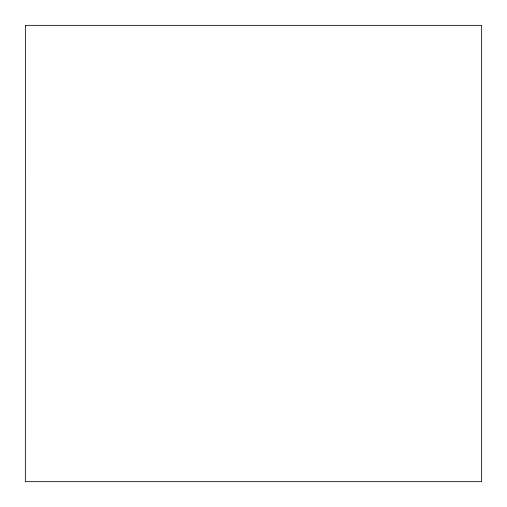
<?xml version="1.0" encoding="UTF-8"?>
<svg xmlns="http://www.w3.org/2000/svg" width="507" height="507" viewBox="0 0 507 507"><rect width="100%" height="100%" fill="white"/><g stroke="black" fill="none" stroke-linecap="round" stroke-linejoin="round"><path stroke-width="0.76" d="M25.394 25.35L25.35 481.65L481.65 481.65L481.65 25.35L25.35 25.35"/></g></svg>
